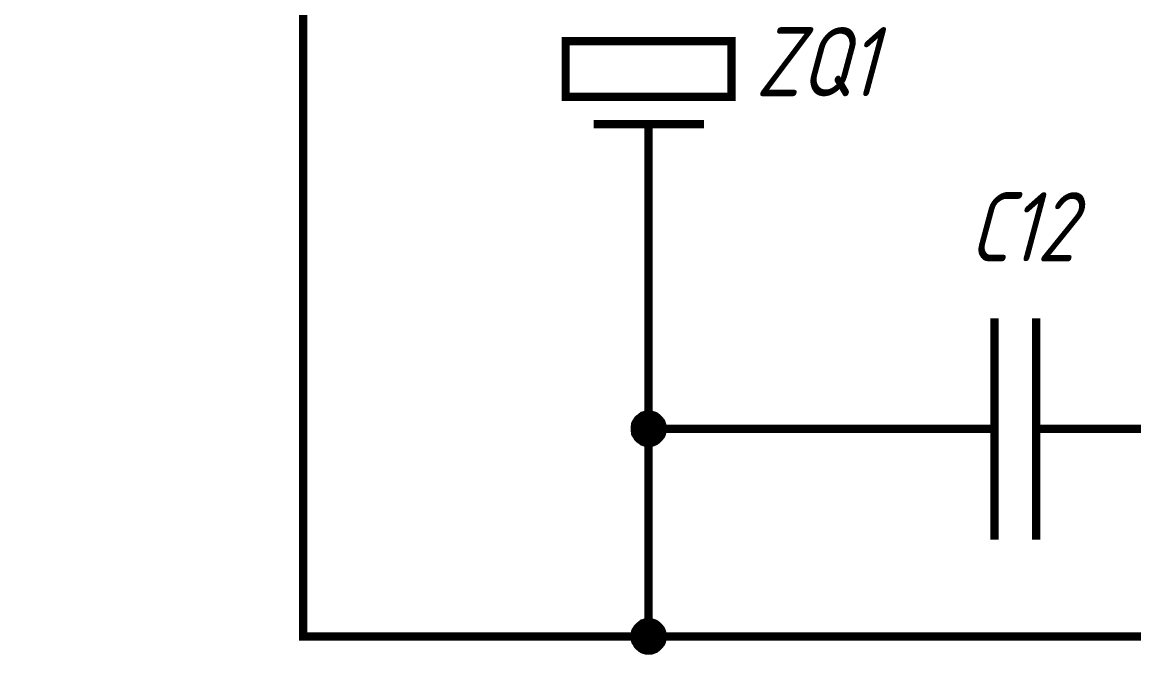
# Model space of a CAD drawing. Header units: millimetres. Extents: x 101 to 942, y 57 to 651.
# Drawn here: x 409.96 to 450.13, y 268.13 to 290.97 of the extents above; entities that cross this region are included whole.
import ezdxf

# ---------------------------------------------------------------- set-up
doc = ezdxf.new("R2010")
doc.units = ezdxf.units.MM
doc.header["$LTSCALE"] = 0.5
doc.layers.add('Sheet', color=255, linetype='Continuous')
doc.styles.add('GOST type A0', font='', dxfattribs={"oblique": 15, "height": 3.5})
doc.styles.get('GOST type A0').set_extended_font_data('GOST type A')

msp = doc.modelspace()

# ---------------------------------------------------------------- linework, layer by layer
at = {"layer": 'Sheet', "color": 7}
for points, const_width in [([(410.112, 388.784), (410.112, 388.784), (382.612, 388.784), (382.612, 303.785), (420.112, 303.785), (420.112, 268.788), (432.597, 268.788), (472.581, 268.788), (472.581, 281.292)], 0.3), ([(449.103, 276.291), (457.597, 276.291), (457.597, 288.795), (457.597, 301.284), (449.103, 301.284)], 0.3), ([(434.6, 287.288), (430.609, 287.288)], 0.3), ([(432.597, 287.288), (432.597, 284.787)], 0.3), ([(432.597, 284.787), (432.597, 276.291), (432.597, 268.788)], 0.3), ([(445.097, 272.283), (445.097, 280.283)], 0.3), ([(446.603, 272.283), (446.603, 280.283)], 0.3), ([(432.1, 276.291), (432.1, 276.322), (432.1, 276.337), (432.1, 276.368), (432.115, 276.399), (432.115, 276.415), (432.115, 276.446), (432.131, 276.461), (432.131, 276.492), (432.146, 276.508), (432.162, 276.539), (432.177, 276.555), (432.177, 276.57), (432.193, 276.601), (432.208, 276.617), (432.224, 276.632), (432.239, 276.648), (432.255, 276.663), (432.286, 276.679), (432.302, 276.694), (432.317, 276.71), (432.333, 276.725), (432.364, 276.741), (432.379, 276.757), (432.395, 276.757), (432.426, 276.772), (432.441, 276.772), (432.472, 276.788), (432.488, 276.788), (432.519, 276.803), (432.55, 276.803), (432.566, 276.803), (432.597, 276.803)], 0.3), ([(432.1, 276.291), (432.1, 276.322), (432.1, 276.337), (432.1, 276.368), (432.115, 276.399), (432.115, 276.415), (432.115, 276.446), (432.131, 276.461), (432.131, 276.492), (432.146, 276.508), (432.162, 276.539), (432.177, 276.555), (432.177, 276.57), (432.193, 276.601), (432.208, 276.617), (432.224, 276.632), (432.239, 276.648), (432.255, 276.663), (432.286, 276.679), (432.302, 276.694), (432.317, 276.71), (432.333, 276.725), (432.364, 276.741), (432.379, 276.757), (432.395, 276.757), (432.426, 276.772), (432.441, 276.772), (432.472, 276.788), (432.488, 276.788), (432.519, 276.803), (432.55, 276.803), (432.566, 276.803), (432.597, 276.803)], 0.3), ([(432.1, 276.291), (432.1, 276.322), (432.1, 276.337), (432.1, 276.368), (432.115, 276.399), (432.115, 276.415), (432.115, 276.446), (432.131, 276.461), (432.131, 276.492), (432.146, 276.508), (432.162, 276.539), (432.177, 276.555), (432.177, 276.57), (432.193, 276.601), (432.208, 276.617), (432.224, 276.632), (432.239, 276.648), (432.255, 276.663), (432.286, 276.679), (432.302, 276.694), (432.317, 276.71), (432.333, 276.725), (432.364, 276.741), (432.379, 276.757), (432.395, 276.757), (432.426, 276.772), (432.441, 276.772), (432.472, 276.788), (432.488, 276.788), (432.519, 276.803), (432.55, 276.803), (432.566, 276.803), (432.597, 276.803)], 0.3), ([(432.1, 276.291), (432.1, 276.322), (432.1, 276.337), (432.1, 276.368), (432.115, 276.399), (432.115, 276.415), (432.115, 276.446), (432.131, 276.461), (432.131, 276.492), (432.146, 276.508), (432.162, 276.539), (432.177, 276.555), (432.177, 276.57), (432.193, 276.601), (432.208, 276.617), (432.224, 276.632), (432.239, 276.648), (432.255, 276.663), (432.286, 276.679), (432.302, 276.694), (432.317, 276.71), (432.333, 276.725), (432.364, 276.741), (432.379, 276.757), (432.395, 276.757), (432.426, 276.772), (432.441, 276.772), (432.472, 276.788), (432.488, 276.788), (432.519, 276.803), (432.55, 276.803), (432.566, 276.803), (432.597, 276.803)], 0.3), ([(432.1, 276.291), (432.1, 276.322), (432.1, 276.337), (432.1, 276.368), (432.115, 276.399), (432.115, 276.415), (432.115, 276.446), (432.131, 276.461), (432.131, 276.492), (432.146, 276.508), (432.162, 276.539), (432.177, 276.555), (432.177, 276.57), (432.193, 276.601), (432.208, 276.617), (432.224, 276.632), (432.239, 276.648), (432.255, 276.663), (432.286, 276.679), (432.302, 276.694), (432.317, 276.71), (432.333, 276.725), (432.364, 276.741), (432.379, 276.757), (432.395, 276.757), (432.426, 276.772), (432.441, 276.772), (432.472, 276.788), (432.488, 276.788), (432.519, 276.803), (432.55, 276.803), (432.566, 276.803), (432.597, 276.803)], 0.0991), ([(432.1, 276.291), (432.1, 276.322), (432.1, 276.337), (432.1, 276.368), (432.115, 276.399), (432.115, 276.415), (432.115, 276.446), (432.131, 276.461), (432.131, 276.492), (432.146, 276.508), (432.162, 276.539), (432.177, 276.555), (432.177, 276.57), (432.193, 276.601), (432.208, 276.617), (432.224, 276.632), (432.239, 276.648), (432.255, 276.663), (432.286, 276.679), (432.302, 276.694), (432.317, 276.71), (432.333, 276.725), (432.364, 276.741), (432.379, 276.757), (432.395, 276.757), (432.426, 276.772), (432.441, 276.772), (432.472, 276.788), (432.488, 276.788), (432.519, 276.803), (432.55, 276.803), (432.566, 276.803), (432.597, 276.803)], 0.0991), ([(432.1, 276.291), (432.1, 276.322), (432.1, 276.337), (432.1, 276.368), (432.115, 276.399), (432.115, 276.415), (432.115, 276.446), (432.131, 276.461), (432.131, 276.492), (432.146, 276.508), (432.162, 276.539), (432.177, 276.555), (432.177, 276.57), (432.193, 276.601), (432.208, 276.617), (432.224, 276.632), (432.239, 276.648), (432.255, 276.663), (432.286, 276.679), (432.302, 276.694), (432.317, 276.71), (432.333, 276.725), (432.364, 276.741), (432.379, 276.757), (432.395, 276.757), (432.426, 276.772), (432.441, 276.772), (432.472, 276.788), (432.488, 276.788), (432.519, 276.803), (432.55, 276.803), (432.566, 276.803), (432.597, 276.803)], 0.0991), ([(432.1, 276.291), (432.1, 276.322), (432.1, 276.337), (432.1, 276.368), (432.115, 276.399), (432.115, 276.415), (432.115, 276.446), (432.131, 276.461), (432.131, 276.492), (432.146, 276.508), (432.162, 276.539), (432.177, 276.555), (432.177, 276.57), (432.193, 276.601), (432.208, 276.617), (432.224, 276.632), (432.239, 276.648), (432.255, 276.663), (432.286, 276.679), (432.302, 276.694), (432.317, 276.71), (432.333, 276.725), (432.364, 276.741), (432.379, 276.757), (432.395, 276.757), (432.426, 276.772), (432.441, 276.772), (432.472, 276.788), (432.488, 276.788), (432.519, 276.803), (432.55, 276.803), (432.566, 276.803), (432.597, 276.803)], 0.0991), ([(432.597, 276.803), (432.597, 276.803)], 0.3), ([(432.597, 276.803), (432.628, 276.803), (432.643, 276.803), (432.674, 276.803), (432.705, 276.788), (432.721, 276.788), (432.752, 276.772), (432.767, 276.772), (432.798, 276.757), (432.814, 276.757), (432.845, 276.741), (432.861, 276.725), (432.876, 276.71), (432.907, 276.694), (432.923, 276.679), (432.938, 276.663), (432.954, 276.648), (432.969, 276.632), (432.985, 276.617), (433, 276.601), (433.016, 276.57), (433.031, 276.555), (433.047, 276.539), (433.062, 276.508), (433.062, 276.492), (433.078, 276.461), (433.078, 276.446), (433.093, 276.415), (433.093, 276.399), (433.109, 276.368), (433.109, 276.337), (433.109, 276.322), (433.109, 276.291)], 0.3), ([(432.597, 276.803), (432.597, 276.803)], 0.3), ([(432.597, 276.803), (432.628, 276.803), (432.643, 276.803), (432.674, 276.803), (432.705, 276.788), (432.721, 276.788), (432.752, 276.772), (432.767, 276.772), (432.798, 276.757), (432.814, 276.757), (432.845, 276.741), (432.861, 276.725), (432.876, 276.71), (432.907, 276.694), (432.923, 276.679), (432.938, 276.663), (432.954, 276.648), (432.969, 276.632), (432.985, 276.617), (433, 276.601), (433.016, 276.57), (433.031, 276.555), (433.047, 276.539), (433.062, 276.508), (433.062, 276.492), (433.078, 276.461), (433.078, 276.446), (433.093, 276.415), (433.093, 276.399), (433.109, 276.368), (433.109, 276.337), (433.109, 276.322), (433.109, 276.291)], 0.3), ([(432.597, 276.803), (432.597, 276.803)], 0.3), ([(432.597, 276.803), (432.628, 276.803), (432.643, 276.803), (432.674, 276.803), (432.705, 276.788), (432.721, 276.788), (432.752, 276.772), (432.767, 276.772), (432.798, 276.757), (432.814, 276.757), (432.845, 276.741), (432.861, 276.725), (432.876, 276.71), (432.907, 276.694), (432.923, 276.679), (432.938, 276.663), (432.954, 276.648), (432.969, 276.632), (432.985, 276.617), (433, 276.601), (433.016, 276.57), (433.031, 276.555), (433.047, 276.539), (433.062, 276.508), (433.062, 276.492), (433.078, 276.461), (433.078, 276.446), (433.093, 276.415), (433.093, 276.399), (433.109, 276.368), (433.109, 276.337), (433.109, 276.322), (433.109, 276.291)], 0.3), ([(432.597, 276.803), (432.597, 276.803)], 0.3), ([(432.597, 276.803), (432.628, 276.803), (432.643, 276.803), (432.674, 276.803), (432.705, 276.788), (432.721, 276.788), (432.752, 276.772), (432.767, 276.772), (432.798, 276.757), (432.814, 276.757), (432.845, 276.741), (432.861, 276.725), (432.876, 276.71), (432.907, 276.694), (432.923, 276.679), (432.938, 276.663), (432.954, 276.648), (432.969, 276.632), (432.985, 276.617), (433, 276.601), (433.016, 276.57), (433.031, 276.555), (433.047, 276.539), (433.062, 276.508), (433.062, 276.492), (433.078, 276.461), (433.078, 276.446), (433.093, 276.415), (433.093, 276.399), (433.109, 276.368), (433.109, 276.337), (433.109, 276.322), (433.109, 276.291)], 0.3), ([(432.597, 276.803), (432.597, 276.803)], 0.0991), ([(432.597, 276.803), (432.628, 276.803), (432.643, 276.803), (432.674, 276.803), (432.705, 276.788), (432.721, 276.788), (432.752, 276.772), (432.767, 276.772), (432.798, 276.757), (432.814, 276.757), (432.845, 276.741), (432.861, 276.725), (432.876, 276.71), (432.907, 276.694), (432.923, 276.679), (432.938, 276.663), (432.954, 276.648), (432.969, 276.632), (432.985, 276.617), (433, 276.601), (433.016, 276.57), (433.031, 276.555), (433.047, 276.539), (433.062, 276.508), (433.062, 276.492), (433.078, 276.461), (433.078, 276.446), (433.093, 276.415), (433.093, 276.399), (433.109, 276.368), (433.109, 276.337), (433.109, 276.322), (433.109, 276.291)], 0.0991), ([(432.597, 276.803), (432.597, 276.803)], 0.0991), ([(432.597, 276.803), (432.628, 276.803), (432.643, 276.803), (432.674, 276.803), (432.705, 276.788), (432.721, 276.788), (432.752, 276.772), (432.767, 276.772), (432.798, 276.757), (432.814, 276.757), (432.845, 276.741), (432.861, 276.725), (432.876, 276.71), (432.907, 276.694), (432.923, 276.679), (432.938, 276.663), (432.954, 276.648), (432.969, 276.632), (432.985, 276.617), (433, 276.601), (433.016, 276.57), (433.031, 276.555), (433.047, 276.539), (433.062, 276.508), (433.062, 276.492), (433.078, 276.461), (433.078, 276.446), (433.093, 276.415), (433.093, 276.399), (433.109, 276.368), (433.109, 276.337), (433.109, 276.322), (433.109, 276.291)], 0.0991), ([(432.597, 276.803), (432.597, 276.803)], 0.0991), ([(432.597, 276.803), (432.628, 276.803), (432.643, 276.803), (432.674, 276.803), (432.705, 276.788), (432.721, 276.788), (432.752, 276.772), (432.767, 276.772), (432.798, 276.757), (432.814, 276.757), (432.845, 276.741), (432.861, 276.725), (432.876, 276.71), (432.907, 276.694), (432.923, 276.679), (432.938, 276.663), (432.954, 276.648), (432.969, 276.632), (432.985, 276.617), (433, 276.601), (433.016, 276.57), (433.031, 276.555), (433.047, 276.539), (433.062, 276.508), (433.062, 276.492), (433.078, 276.461), (433.078, 276.446), (433.093, 276.415), (433.093, 276.399), (433.109, 276.368), (433.109, 276.337), (433.109, 276.322), (433.109, 276.291)], 0.0991), ([(432.597, 276.803), (432.597, 276.803)], 0.0991), ([(432.597, 276.803), (432.628, 276.803), (432.643, 276.803), (432.674, 276.803), (432.705, 276.788), (432.721, 276.788), (432.752, 276.772), (432.767, 276.772), (432.798, 276.757), (432.814, 276.757), (432.845, 276.741), (432.861, 276.725), (432.876, 276.71), (432.907, 276.694), (432.923, 276.679), (432.938, 276.663), (432.954, 276.648), (432.969, 276.632), (432.985, 276.617), (433, 276.601), (433.016, 276.57), (433.031, 276.555), (433.047, 276.539), (433.062, 276.508), (433.062, 276.492), (433.078, 276.461), (433.078, 276.446), (433.093, 276.415), (433.093, 276.399), (433.109, 276.368), (433.109, 276.337), (433.109, 276.322), (433.109, 276.291)], 0.0991), ([(432.597, 275.778), (432.566, 275.778), (432.55, 275.778), (432.519, 275.778), (432.488, 275.793), (432.472, 275.793), (432.441, 275.809), (432.426, 275.809), (432.395, 275.825), (432.379, 275.825), (432.364, 275.84), (432.333, 275.856), (432.317, 275.871), (432.302, 275.887), (432.286, 275.902), (432.255, 275.918), (432.239, 275.933), (432.224, 275.949), (432.208, 275.964), (432.193, 275.98), (432.177, 276.011), (432.177, 276.026), (432.162, 276.042), (432.146, 276.073), (432.131, 276.089), (432.131, 276.12), (432.115, 276.135), (432.115, 276.166), (432.115, 276.182), (432.1, 276.213), (432.1, 276.244), (432.1, 276.259), (432.1, 276.291)], 0.3), ([(432.1, 276.291), (432.1, 276.291)], 0.3), ([(432.597, 275.778), (432.566, 275.778), (432.55, 275.778), (432.519, 275.778), (432.488, 275.793), (432.472, 275.793), (432.441, 275.809), (432.426, 275.809), (432.395, 275.825), (432.379, 275.825), (432.364, 275.84), (432.333, 275.856), (432.317, 275.871), (432.302, 275.887), (432.286, 275.902), (432.255, 275.918), (432.239, 275.933), (432.224, 275.949), (432.208, 275.964), (432.193, 275.98), (432.177, 276.011), (432.177, 276.026), (432.162, 276.042), (432.146, 276.073), (432.131, 276.089), (432.131, 276.12), (432.115, 276.135), (432.115, 276.166), (432.115, 276.182), (432.1, 276.213), (432.1, 276.244), (432.1, 276.259), (432.1, 276.291)], 0.3), ([(432.1, 276.291), (432.1, 276.291)], 0.3), ([(432.597, 275.778), (432.566, 275.778), (432.55, 275.778), (432.519, 275.778), (432.488, 275.793), (432.472, 275.793), (432.441, 275.809), (432.426, 275.809), (432.395, 275.825), (432.379, 275.825), (432.364, 275.84), (432.333, 275.856), (432.317, 275.871), (432.302, 275.887), (432.286, 275.902), (432.255, 275.918), (432.239, 275.933), (432.224, 275.949), (432.208, 275.964), (432.193, 275.98), (432.177, 276.011), (432.177, 276.026), (432.162, 276.042), (432.146, 276.073), (432.131, 276.089), (432.131, 276.12), (432.115, 276.135), (432.115, 276.166), (432.115, 276.182), (432.1, 276.213), (432.1, 276.244), (432.1, 276.259), (432.1, 276.291)], 0.3), ([(432.1, 276.291), (432.1, 276.291)], 0.3), ([(432.597, 275.778), (432.566, 275.778), (432.55, 275.778), (432.519, 275.778), (432.488, 275.793), (432.472, 275.793), (432.441, 275.809), (432.426, 275.809), (432.395, 275.825), (432.379, 275.825), (432.364, 275.84), (432.333, 275.856), (432.317, 275.871), (432.302, 275.887), (432.286, 275.902), (432.255, 275.918), (432.239, 275.933), (432.224, 275.949), (432.208, 275.964), (432.193, 275.98), (432.177, 276.011), (432.177, 276.026), (432.162, 276.042), (432.146, 276.073), (432.131, 276.089), (432.131, 276.12), (432.115, 276.135), (432.115, 276.166), (432.115, 276.182), (432.1, 276.213), (432.1, 276.244), (432.1, 276.259), (432.1, 276.291)], 0.3), ([(432.1, 276.291), (432.1, 276.291)], 0.3), ([(442.597, 276.291), (432.597, 276.291)], 0.3), ([(433.109, 276.291), (433.109, 276.259), (433.109, 276.244), (433.109, 276.213), (433.093, 276.182), (433.093, 276.166), (433.078, 276.135), (433.078, 276.12), (433.062, 276.089), (433.062, 276.073), (433.047, 276.042), (433.031, 276.026), (433.016, 276.011), (433, 275.98), (432.985, 275.964), (432.969, 275.949), (432.954, 275.933), (432.938, 275.918), (432.923, 275.902), (432.907, 275.887), (432.876, 275.871), (432.861, 275.856), (432.845, 275.84), (432.814, 275.825), (432.798, 275.825), (432.767, 275.809), (432.752, 275.809), (432.721, 275.793), (432.705, 275.793), (432.674, 275.778), (432.643, 275.778), (432.628, 275.778), (432.597, 275.778)], 0.3), ([(433.109, 276.291), (433.109, 276.259), (433.109, 276.244), (433.109, 276.213), (433.093, 276.182), (433.093, 276.166), (433.078, 276.135), (433.078, 276.12), (433.062, 276.089), (433.062, 276.073), (433.047, 276.042), (433.031, 276.026), (433.016, 276.011), (433, 275.98), (432.985, 275.964), (432.969, 275.949), (432.954, 275.933), (432.938, 275.918), (432.923, 275.902), (432.907, 275.887), (432.876, 275.871), (432.861, 275.856), (432.845, 275.84), (432.814, 275.825), (432.798, 275.825), (432.767, 275.809), (432.752, 275.809), (432.721, 275.793), (432.705, 275.793), (432.674, 275.778), (432.643, 275.778), (432.628, 275.778), (432.597, 275.778)], 0.3), ([(433.109, 276.291), (433.109, 276.259), (433.109, 276.244), (433.109, 276.213), (433.093, 276.182), (433.093, 276.166), (433.078, 276.135), (433.078, 276.12), (433.062, 276.089), (433.062, 276.073), (433.047, 276.042), (433.031, 276.026), (433.016, 276.011), (433, 275.98), (432.985, 275.964), (432.969, 275.949), (432.954, 275.933), (432.938, 275.918), (432.923, 275.902), (432.907, 275.887), (432.876, 275.871), (432.861, 275.856), (432.845, 275.84), (432.814, 275.825), (432.798, 275.825), (432.767, 275.809), (432.752, 275.809), (432.721, 275.793), (432.705, 275.793), (432.674, 275.778), (432.643, 275.778), (432.628, 275.778), (432.597, 275.778)], 0.3), ([(433.109, 276.291), (433.109, 276.259), (433.109, 276.244), (433.109, 276.213), (433.093, 276.182), (433.093, 276.166), (433.078, 276.135), (433.078, 276.12), (433.062, 276.089), (433.062, 276.073), (433.047, 276.042), (433.031, 276.026), (433.016, 276.011), (433, 275.98), (432.985, 275.964), (432.969, 275.949), (432.954, 275.933), (432.938, 275.918), (432.923, 275.902), (432.907, 275.887), (432.876, 275.871), (432.861, 275.856), (432.845, 275.84), (432.814, 275.825), (432.798, 275.825), (432.767, 275.809), (432.752, 275.809), (432.721, 275.793), (432.705, 275.793), (432.674, 275.778), (432.643, 275.778), (432.628, 275.778), (432.597, 275.778)], 0.3), ([(433.109, 276.291), (433.109, 276.291), (433.109, 276.291), (433.109, 276.291), (433.109, 276.291), (433.109, 276.291), (433.109, 276.291), (433.109, 276.291), (433.109, 276.291), (433.109, 276.291), (433.109, 276.291), (433.109, 276.291), (433.109, 276.291), (433.109, 276.291), (433.109, 276.291), (433.109, 276.291), (433.109, 276.291), (433.109, 276.291), (433.109, 276.291), (433.109, 276.291), (433.109, 276.291), (433.109, 276.291), (433.109, 276.291), (433.109, 276.291), (433.109, 276.291), (433.109, 276.291), (433.109, 276.291), (433.109, 276.291), (433.109, 276.291), (433.109, 276.291), (433.109, 276.291), (433.109, 276.291), (433.109, 276.291)], 0.3), ([(433.109, 276.291), (433.109, 276.291)], 0.3), ([(433.109, 276.291), (433.109, 276.291), (433.109, 276.291), (433.109, 276.291), (433.109, 276.291), (433.109, 276.291), (433.109, 276.291), (433.109, 276.291), (433.109, 276.291), (433.109, 276.291), (433.109, 276.291), (433.109, 276.291), (433.109, 276.291), (433.109, 276.291), (433.109, 276.291), (433.109, 276.291), (433.109, 276.291), (433.109, 276.291), (433.109, 276.291), (433.109, 276.291), (433.109, 276.291), (433.109, 276.291), (433.109, 276.291), (433.109, 276.291), (433.109, 276.291), (433.109, 276.291), (433.109, 276.291), (433.109, 276.291), (433.109, 276.291), (433.109, 276.291), (433.109, 276.291), (433.109, 276.291), (433.109, 276.291)], 0.3), ([(433.109, 276.291), (433.109, 276.291)], 0.3), ([(433.109, 276.291), (433.109, 276.291), (433.109, 276.291), (433.109, 276.291), (433.109, 276.291), (433.109, 276.291), (433.109, 276.291), (433.109, 276.291), (433.109, 276.291), (433.109, 276.291), (433.109, 276.291), (433.109, 276.291), (433.109, 276.291), (433.109, 276.291), (433.109, 276.291), (433.109, 276.291), (433.109, 276.291), (433.109, 276.291), (433.109, 276.291), (433.109, 276.291), (433.109, 276.291), (433.109, 276.291), (433.109, 276.291), (433.109, 276.291), (433.109, 276.291), (433.109, 276.291), (433.109, 276.291), (433.109, 276.291), (433.109, 276.291), (433.109, 276.291), (433.109, 276.291), (433.109, 276.291), (433.109, 276.291)], 0.3), ([(433.109, 276.291), (433.109, 276.291)], 0.3), ([(433.109, 276.291), (433.109, 276.291), (433.109, 276.291), (433.109, 276.291), (433.109, 276.291), (433.109, 276.291), (433.109, 276.291), (433.109, 276.291), (433.109, 276.291), (433.109, 276.291), (433.109, 276.291), (433.109, 276.291), (433.109, 276.291), (433.109, 276.291), (433.109, 276.291), (433.109, 276.291), (433.109, 276.291), (433.109, 276.291), (433.109, 276.291), (433.109, 276.291), (433.109, 276.291), (433.109, 276.291), (433.109, 276.291), (433.109, 276.291), (433.109, 276.291), (433.109, 276.291), (433.109, 276.291), (433.109, 276.291), (433.109, 276.291), (433.109, 276.291), (433.109, 276.291), (433.109, 276.291), (433.109, 276.291)], 0.3), ([(433.109, 276.291), (433.109, 276.291)], 0.3), ([(445.097, 276.291), (442.597, 276.291)], 0.3), ([(446.603, 276.291), (449.103, 276.291)], 0.3), ([(432.597, 275.778), (432.566, 275.778), (432.55, 275.778), (432.519, 275.778), (432.488, 275.793), (432.472, 275.793), (432.441, 275.809), (432.426, 275.809), (432.395, 275.825), (432.379, 275.825), (432.364, 275.84), (432.333, 275.856), (432.317, 275.871), (432.302, 275.887), (432.286, 275.902), (432.255, 275.918), (432.239, 275.933), (432.224, 275.949), (432.208, 275.964), (432.193, 275.98), (432.177, 276.011), (432.177, 276.026), (432.162, 276.042), (432.146, 276.073), (432.131, 276.089), (432.131, 276.12), (432.115, 276.135), (432.115, 276.166), (432.115, 276.182), (432.1, 276.213), (432.1, 276.244), (432.1, 276.259), (432.1, 276.291)], 0.0991), ([(432.1, 276.291), (432.1, 276.291)], 0.0991), ([(432.597, 275.778), (432.566, 275.778), (432.55, 275.778), (432.519, 275.778), (432.488, 275.793), (432.472, 275.793), (432.441, 275.809), (432.426, 275.809), (432.395, 275.825), (432.379, 275.825), (432.364, 275.84), (432.333, 275.856), (432.317, 275.871), (432.302, 275.887), (432.286, 275.902), (432.255, 275.918), (432.239, 275.933), (432.224, 275.949), (432.208, 275.964), (432.193, 275.98), (432.177, 276.011), (432.177, 276.026), (432.162, 276.042), (432.146, 276.073), (432.131, 276.089), (432.131, 276.12), (432.115, 276.135), (432.115, 276.166), (432.115, 276.182), (432.1, 276.213), (432.1, 276.244), (432.1, 276.259), (432.1, 276.291)], 0.0991), ([(432.1, 276.291), (432.1, 276.291)], 0.0991), ([(432.597, 275.778), (432.566, 275.778), (432.55, 275.778), (432.519, 275.778), (432.488, 275.793), (432.472, 275.793), (432.441, 275.809), (432.426, 275.809), (432.395, 275.825), (432.379, 275.825), (432.364, 275.84), (432.333, 275.856), (432.317, 275.871), (432.302, 275.887), (432.286, 275.902), (432.255, 275.918), (432.239, 275.933), (432.224, 275.949), (432.208, 275.964), (432.193, 275.98), (432.177, 276.011), (432.177, 276.026), (432.162, 276.042), (432.146, 276.073), (432.131, 276.089), (432.131, 276.12), (432.115, 276.135), (432.115, 276.166), (432.115, 276.182), (432.1, 276.213), (432.1, 276.244), (432.1, 276.259), (432.1, 276.291)], 0.0991), ([(432.1, 276.291), (432.1, 276.291)], 0.0991), ([(432.597, 275.778), (432.566, 275.778), (432.55, 275.778), (432.519, 275.778), (432.488, 275.793), (432.472, 275.793), (432.441, 275.809), (432.426, 275.809), (432.395, 275.825), (432.379, 275.825), (432.364, 275.84), (432.333, 275.856), (432.317, 275.871), (432.302, 275.887), (432.286, 275.902), (432.255, 275.918), (432.239, 275.933), (432.224, 275.949), (432.208, 275.964), (432.193, 275.98), (432.177, 276.011), (432.177, 276.026), (432.162, 276.042), (432.146, 276.073), (432.131, 276.089), (432.131, 276.12), (432.115, 276.135), (432.115, 276.166), (432.115, 276.182), (432.1, 276.213), (432.1, 276.244), (432.1, 276.259), (432.1, 276.291)], 0.0991), ([(432.1, 276.291), (432.1, 276.291)], 0.0991), ([(433.109, 276.291), (433.109, 276.259), (433.109, 276.244), (433.109, 276.213), (433.093, 276.182), (433.093, 276.166), (433.078, 276.135), (433.078, 276.12), (433.062, 276.089), (433.062, 276.073), (433.047, 276.042), (433.031, 276.026), (433.016, 276.011), (433, 275.98), (432.985, 275.964), (432.969, 275.949), (432.954, 275.933), (432.938, 275.918), (432.923, 275.902), (432.907, 275.887), (432.876, 275.871), (432.861, 275.856), (432.845, 275.84), (432.814, 275.825), (432.798, 275.825), (432.767, 275.809), (432.752, 275.809), (432.721, 275.793), (432.705, 275.793), (432.674, 275.778), (432.643, 275.778), (432.628, 275.778), (432.597, 275.778)], 0.0991), ([(433.109, 276.291), (433.109, 276.259), (433.109, 276.244), (433.109, 276.213), (433.093, 276.182), (433.093, 276.166), (433.078, 276.135), (433.078, 276.12), (433.062, 276.089), (433.062, 276.073), (433.047, 276.042), (433.031, 276.026), (433.016, 276.011), (433, 275.98), (432.985, 275.964), (432.969, 275.949), (432.954, 275.933), (432.938, 275.918), (432.923, 275.902), (432.907, 275.887), (432.876, 275.871), (432.861, 275.856), (432.845, 275.84), (432.814, 275.825), (432.798, 275.825), (432.767, 275.809), (432.752, 275.809), (432.721, 275.793), (432.705, 275.793), (432.674, 275.778), (432.643, 275.778), (432.628, 275.778), (432.597, 275.778)], 0.0991), ([(433.109, 276.291), (433.109, 276.259), (433.109, 276.244), (433.109, 276.213), (433.093, 276.182), (433.093, 276.166), (433.078, 276.135), (433.078, 276.12), (433.062, 276.089), (433.062, 276.073), (433.047, 276.042), (433.031, 276.026), (433.016, 276.011), (433, 275.98), (432.985, 275.964), (432.969, 275.949), (432.954, 275.933), (432.938, 275.918), (432.923, 275.902), (432.907, 275.887), (432.876, 275.871), (432.861, 275.856), (432.845, 275.84), (432.814, 275.825), (432.798, 275.825), (432.767, 275.809), (432.752, 275.809), (432.721, 275.793), (432.705, 275.793), (432.674, 275.778), (432.643, 275.778), (432.628, 275.778), (432.597, 275.778)], 0.0991), ([(433.109, 276.291), (433.109, 276.259), (433.109, 276.244), (433.109, 276.213), (433.093, 276.182), (433.093, 276.166), (433.078, 276.135), (433.078, 276.12), (433.062, 276.089), (433.062, 276.073), (433.047, 276.042), (433.031, 276.026), (433.016, 276.011), (433, 275.98), (432.985, 275.964), (432.969, 275.949), (432.954, 275.933), (432.938, 275.918), (432.923, 275.902), (432.907, 275.887), (432.876, 275.871), (432.861, 275.856), (432.845, 275.84), (432.814, 275.825), (432.798, 275.825), (432.767, 275.809), (432.752, 275.809), (432.721, 275.793), (432.705, 275.793), (432.674, 275.778), (432.643, 275.778), (432.628, 275.778), (432.597, 275.778)], 0.0991), ([(433.109, 276.291), (433.109, 276.291), (433.109, 276.291), (433.109, 276.291), (433.109, 276.291), (433.109, 276.291), (433.109, 276.291), (433.109, 276.291), (433.109, 276.291), (433.109, 276.291), (433.109, 276.291), (433.109, 276.291), (433.109, 276.291), (433.109, 276.291), (433.109, 276.291), (433.109, 276.291), (433.109, 276.291), (433.109, 276.291), (433.109, 276.291), (433.109, 276.291), (433.109, 276.291), (433.109, 276.291), (433.109, 276.291), (433.109, 276.291), (433.109, 276.291), (433.109, 276.291), (433.109, 276.291), (433.109, 276.291), (433.109, 276.291), (433.109, 276.291), (433.109, 276.291), (433.109, 276.291), (433.109, 276.291)], 0.0991), ([(433.109, 276.291), (433.109, 276.291)], 0.0991), ([(433.109, 276.291), (433.109, 276.291), (433.109, 276.291), (433.109, 276.291), (433.109, 276.291), (433.109, 276.291), (433.109, 276.291), (433.109, 276.291), (433.109, 276.291), (433.109, 276.291), (433.109, 276.291), (433.109, 276.291), (433.109, 276.291), (433.109, 276.291), (433.109, 276.291), (433.109, 276.291), (433.109, 276.291), (433.109, 276.291), (433.109, 276.291), (433.109, 276.291), (433.109, 276.291), (433.109, 276.291), (433.109, 276.291), (433.109, 276.291), (433.109, 276.291), (433.109, 276.291), (433.109, 276.291), (433.109, 276.291), (433.109, 276.291), (433.109, 276.291), (433.109, 276.291), (433.109, 276.291), (433.109, 276.291)], 0.0991), ([(433.109, 276.291), (433.109, 276.291)], 0.0991), ([(433.109, 276.291), (433.109, 276.291), (433.109, 276.291), (433.109, 276.291), (433.109, 276.291), (433.109, 276.291), (433.109, 276.291), (433.109, 276.291), (433.109, 276.291), (433.109, 276.291), (433.109, 276.291), (433.109, 276.291), (433.109, 276.291), (433.109, 276.291), (433.109, 276.291), (433.109, 276.291), (433.109, 276.291), (433.109, 276.291), (433.109, 276.291), (433.109, 276.291), (433.109, 276.291), (433.109, 276.291), (433.109, 276.291), (433.109, 276.291), (433.109, 276.291), (433.109, 276.291), (433.109, 276.291), (433.109, 276.291), (433.109, 276.291), (433.109, 276.291), (433.109, 276.291), (433.109, 276.291), (433.109, 276.291)], 0.0991), ([(433.109, 276.291), (433.109, 276.291)], 0.0991), ([(433.109, 276.291), (433.109, 276.291), (433.109, 276.291), (433.109, 276.291), (433.109, 276.291), (433.109, 276.291), (433.109, 276.291), (433.109, 276.291), (433.109, 276.291), (433.109, 276.291), (433.109, 276.291), (433.109, 276.291), (433.109, 276.291), (433.109, 276.291), (433.109, 276.291), (433.109, 276.291), (433.109, 276.291), (433.109, 276.291), (433.109, 276.291), (433.109, 276.291), (433.109, 276.291), (433.109, 276.291), (433.109, 276.291), (433.109, 276.291), (433.109, 276.291), (433.109, 276.291), (433.109, 276.291), (433.109, 276.291), (433.109, 276.291), (433.109, 276.291), (433.109, 276.291), (433.109, 276.291), (433.109, 276.291)], 0.0991), ([(433.109, 276.291), (433.109, 276.291)], 0.0991), ([(432.1, 268.788), (432.1, 268.819), (432.1, 268.834), (432.1, 268.866), (432.115, 268.897), (432.115, 268.912), (432.115, 268.943), (432.131, 268.959), (432.131, 268.99), (432.146, 269.005), (432.162, 269.036), (432.177, 269.052), (432.177, 269.067), (432.193, 269.099), (432.208, 269.114), (432.224, 269.13), (432.239, 269.145), (432.255, 269.161), (432.286, 269.176), (432.302, 269.192), (432.317, 269.207), (432.333, 269.223), (432.364, 269.238), (432.379, 269.254), (432.395, 269.254), (432.426, 269.269), (432.441, 269.269), (432.472, 269.285), (432.488, 269.285), (432.519, 269.3), (432.55, 269.3), (432.566, 269.3), (432.597, 269.3)], 0.3), ([(432.1, 268.788), (432.1, 268.819), (432.1, 268.834), (432.1, 268.866), (432.115, 268.897), (432.115, 268.912), (432.115, 268.943), (432.131, 268.959), (432.131, 268.99), (432.146, 269.005), (432.162, 269.036), (432.177, 269.052), (432.177, 269.067), (432.193, 269.099), (432.208, 269.114), (432.224, 269.13), (432.239, 269.145), (432.255, 269.161), (432.286, 269.176), (432.302, 269.192), (432.317, 269.207), (432.333, 269.223), (432.364, 269.238), (432.379, 269.254), (432.395, 269.254), (432.426, 269.269), (432.441, 269.269), (432.472, 269.285), (432.488, 269.285), (432.519, 269.3), (432.55, 269.3), (432.566, 269.3), (432.597, 269.3)], 0.3), ([(432.1, 268.788), (432.1, 268.819), (432.1, 268.834), (432.1, 268.866), (432.115, 268.897), (432.115, 268.912), (432.115, 268.943), (432.131, 268.959), (432.131, 268.99), (432.146, 269.005), (432.162, 269.036), (432.177, 269.052), (432.177, 269.067), (432.193, 269.099), (432.208, 269.114), (432.224, 269.13), (432.239, 269.145), (432.255, 269.161), (432.286, 269.176), (432.302, 269.192), (432.317, 269.207), (432.333, 269.223), (432.364, 269.238), (432.379, 269.254), (432.395, 269.254), (432.426, 269.269), (432.441, 269.269), (432.472, 269.285), (432.488, 269.285), (432.519, 269.3), (432.55, 269.3), (432.566, 269.3), (432.597, 269.3)], 0.3), ([(432.1, 268.788), (432.1, 268.819), (432.1, 268.834), (432.1, 268.866), (432.115, 268.897), (432.115, 268.912), (432.115, 268.943), (432.131, 268.959), (432.131, 268.99), (432.146, 269.005), (432.162, 269.036), (432.177, 269.052), (432.177, 269.067), (432.193, 269.099), (432.208, 269.114), (432.224, 269.13), (432.239, 269.145), (432.255, 269.161), (432.286, 269.176), (432.302, 269.192), (432.317, 269.207), (432.333, 269.223), (432.364, 269.238), (432.379, 269.254), (432.395, 269.254), (432.426, 269.269), (432.441, 269.269), (432.472, 269.285), (432.488, 269.285), (432.519, 269.3), (432.55, 269.3), (432.566, 269.3), (432.597, 269.3)], 0.3), ([(432.1, 268.788), (432.1, 268.819), (432.1, 268.834), (432.1, 268.866), (432.115, 268.897), (432.115, 268.912), (432.115, 268.943), (432.131, 268.959), (432.131, 268.99), (432.146, 269.005), (432.162, 269.036), (432.177, 269.052), (432.177, 269.067), (432.193, 269.099), (432.208, 269.114), (432.224, 269.13), (432.239, 269.145), (432.255, 269.161), (432.286, 269.176), (432.302, 269.192), (432.317, 269.207), (432.333, 269.223), (432.364, 269.238), (432.379, 269.254), (432.395, 269.254), (432.426, 269.269), (432.441, 269.269), (432.472, 269.285), (432.488, 269.285), (432.519, 269.3), (432.55, 269.3), (432.566, 269.3), (432.597, 269.3)], 0.0991), ([(432.1, 268.788), (432.1, 268.819), (432.1, 268.834), (432.1, 268.866), (432.115, 268.897), (432.115, 268.912), (432.115, 268.943), (432.131, 268.959), (432.131, 268.99), (432.146, 269.005), (432.162, 269.036), (432.177, 269.052), (432.177, 269.067), (432.193, 269.099), (432.208, 269.114), (432.224, 269.13), (432.239, 269.145), (432.255, 269.161), (432.286, 269.176), (432.302, 269.192), (432.317, 269.207), (432.333, 269.223), (432.364, 269.238), (432.379, 269.254), (432.395, 269.254), (432.426, 269.269), (432.441, 269.269), (432.472, 269.285), (432.488, 269.285), (432.519, 269.3), (432.55, 269.3), (432.566, 269.3), (432.597, 269.3)], 0.0991), ([(432.1, 268.788), (432.1, 268.819), (432.1, 268.834), (432.1, 268.866), (432.115, 268.897), (432.115, 268.912), (432.115, 268.943), (432.131, 268.959), (432.131, 268.99), (432.146, 269.005), (432.162, 269.036), (432.177, 269.052), (432.177, 269.067), (432.193, 269.099), (432.208, 269.114), (432.224, 269.13), (432.239, 269.145), (432.255, 269.161), (432.286, 269.176), (432.302, 269.192), (432.317, 269.207), (432.333, 269.223), (432.364, 269.238), (432.379, 269.254), (432.395, 269.254), (432.426, 269.269), (432.441, 269.269), (432.472, 269.285), (432.488, 269.285), (432.519, 269.3), (432.55, 269.3), (432.566, 269.3), (432.597, 269.3)], 0.0991), ([(432.1, 268.788), (432.1, 268.819), (432.1, 268.834), (432.1, 268.866), (432.115, 268.897), (432.115, 268.912), (432.115, 268.943), (432.131, 268.959), (432.131, 268.99), (432.146, 269.005), (432.162, 269.036), (432.177, 269.052), (432.177, 269.067), (432.193, 269.099), (432.208, 269.114), (432.224, 269.13), (432.239, 269.145), (432.255, 269.161), (432.286, 269.176), (432.302, 269.192), (432.317, 269.207), (432.333, 269.223), (432.364, 269.238), (432.379, 269.254), (432.395, 269.254), (432.426, 269.269), (432.441, 269.269), (432.472, 269.285), (432.488, 269.285), (432.519, 269.3), (432.55, 269.3), (432.566, 269.3), (432.597, 269.3)], 0.0991), ([(432.597, 269.3), (432.597, 269.3)], 0.3), ([(432.597, 269.3), (432.628, 269.3), (432.643, 269.3), (432.674, 269.3), (432.705, 269.285), (432.721, 269.285), (432.752, 269.269), (432.767, 269.269), (432.798, 269.254), (432.814, 269.254), (432.845, 269.238), (432.861, 269.223), (432.876, 269.207), (432.907, 269.192), (432.923, 269.176), (432.938, 269.161), (432.954, 269.145), (432.969, 269.13), (432.985, 269.114), (433, 269.099), (433.016, 269.067), (433.031, 269.052), (433.047, 269.036), (433.062, 269.005), (433.062, 268.99), (433.078, 268.959), (433.078, 268.943), (433.093, 268.912), (433.093, 268.897), (433.109, 268.866), (433.109, 268.834), (433.109, 268.819), (433.109, 268.788)], 0.3), ([(432.597, 269.3), (432.597, 269.3)], 0.3), ([(432.597, 269.3), (432.628, 269.3), (432.643, 269.3), (432.674, 269.3), (432.705, 269.285), (432.721, 269.285), (432.752, 269.269), (432.767, 269.269), (432.798, 269.254), (432.814, 269.254), (432.845, 269.238), (432.861, 269.223), (432.876, 269.207), (432.907, 269.192), (432.923, 269.176), (432.938, 269.161), (432.954, 269.145), (432.969, 269.13), (432.985, 269.114), (433, 269.099), (433.016, 269.067), (433.031, 269.052), (433.047, 269.036), (433.062, 269.005), (433.062, 268.99), (433.078, 268.959), (433.078, 268.943), (433.093, 268.912), (433.093, 268.897), (433.109, 268.866), (433.109, 268.834), (433.109, 268.819), (433.109, 268.788)], 0.3), ([(432.597, 269.3), (432.597, 269.3)], 0.3), ([(432.597, 269.3), (432.628, 269.3), (432.643, 269.3), (432.674, 269.3), (432.705, 269.285), (432.721, 269.285), (432.752, 269.269), (432.767, 269.269), (432.798, 269.254), (432.814, 269.254), (432.845, 269.238), (432.861, 269.223), (432.876, 269.207), (432.907, 269.192), (432.923, 269.176), (432.938, 269.161), (432.954, 269.145), (432.969, 269.13), (432.985, 269.114), (433, 269.099), (433.016, 269.067), (433.031, 269.052), (433.047, 269.036), (433.062, 269.005), (433.062, 268.99), (433.078, 268.959), (433.078, 268.943), (433.093, 268.912), (433.093, 268.897), (433.109, 268.866), (433.109, 268.834), (433.109, 268.819), (433.109, 268.788)], 0.3), ([(432.597, 269.3), (432.597, 269.3)], 0.3), ([(432.597, 269.3), (432.628, 269.3), (432.643, 269.3), (432.674, 269.3), (432.705, 269.285), (432.721, 269.285), (432.752, 269.269), (432.767, 269.269), (432.798, 269.254), (432.814, 269.254), (432.845, 269.238), (432.861, 269.223), (432.876, 269.207), (432.907, 269.192), (432.923, 269.176), (432.938, 269.161), (432.954, 269.145), (432.969, 269.13), (432.985, 269.114), (433, 269.099), (433.016, 269.067), (433.031, 269.052), (433.047, 269.036), (433.062, 269.005), (433.062, 268.99), (433.078, 268.959), (433.078, 268.943), (433.093, 268.912), (433.093, 268.897), (433.109, 268.866), (433.109, 268.834), (433.109, 268.819), (433.109, 268.788)], 0.3), ([(432.597, 269.3), (432.597, 269.3)], 0.0991), ([(432.597, 269.3), (432.628, 269.3), (432.643, 269.3), (432.674, 269.3), (432.705, 269.285), (432.721, 269.285), (432.752, 269.269), (432.767, 269.269), (432.798, 269.254), (432.814, 269.254), (432.845, 269.238), (432.861, 269.223), (432.876, 269.207), (432.907, 269.192), (432.923, 269.176), (432.938, 269.161), (432.954, 269.145), (432.969, 269.13), (432.985, 269.114), (433, 269.099), (433.016, 269.067), (433.031, 269.052), (433.047, 269.036), (433.062, 269.005), (433.062, 268.99), (433.078, 268.959), (433.078, 268.943), (433.093, 268.912), (433.093, 268.897), (433.109, 268.866), (433.109, 268.834), (433.109, 268.819), (433.109, 268.788)], 0.0991), ([(432.597, 269.3), (432.597, 269.3)], 0.0991), ([(432.597, 269.3), (432.628, 269.3), (432.643, 269.3), (432.674, 269.3), (432.705, 269.285), (432.721, 269.285), (432.752, 269.269), (432.767, 269.269), (432.798, 269.254), (432.814, 269.254), (432.845, 269.238), (432.861, 269.223), (432.876, 269.207), (432.907, 269.192), (432.923, 269.176), (432.938, 269.161), (432.954, 269.145), (432.969, 269.13), (432.985, 269.114), (433, 269.099), (433.016, 269.067), (433.031, 269.052), (433.047, 269.036), (433.062, 269.005), (433.062, 268.99), (433.078, 268.959), (433.078, 268.943), (433.093, 268.912), (433.093, 268.897), (433.109, 268.866), (433.109, 268.834), (433.109, 268.819), (433.109, 268.788)], 0.0991), ([(432.597, 269.3), (432.597, 269.3)], 0.0991), ([(432.597, 269.3), (432.628, 269.3), (432.643, 269.3), (432.674, 269.3), (432.705, 269.285), (432.721, 269.285), (432.752, 269.269), (432.767, 269.269), (432.798, 269.254), (432.814, 269.254), (432.845, 269.238), (432.861, 269.223), (432.876, 269.207), (432.907, 269.192), (432.923, 269.176), (432.938, 269.161), (432.954, 269.145), (432.969, 269.13), (432.985, 269.114), (433, 269.099), (433.016, 269.067), (433.031, 269.052), (433.047, 269.036), (433.062, 269.005), (433.062, 268.99), (433.078, 268.959), (433.078, 268.943), (433.093, 268.912), (433.093, 268.897), (433.109, 268.866), (433.109, 268.834), (433.109, 268.819), (433.109, 268.788)], 0.0991), ([(432.597, 269.3), (432.597, 269.3)], 0.0991), ([(432.597, 269.3), (432.628, 269.3), (432.643, 269.3), (432.674, 269.3), (432.705, 269.285), (432.721, 269.285), (432.752, 269.269), (432.767, 269.269), (432.798, 269.254), (432.814, 269.254), (432.845, 269.238), (432.861, 269.223), (432.876, 269.207), (432.907, 269.192), (432.923, 269.176), (432.938, 269.161), (432.954, 269.145), (432.969, 269.13), (432.985, 269.114), (433, 269.099), (433.016, 269.067), (433.031, 269.052), (433.047, 269.036), (433.062, 269.005), (433.062, 268.99), (433.078, 268.959), (433.078, 268.943), (433.093, 268.912), (433.093, 268.897), (433.109, 268.866), (433.109, 268.834), (433.109, 268.819), (433.109, 268.788)], 0.0991), ([(432.597, 268.275), (432.566, 268.275), (432.55, 268.275), (432.519, 268.275), (432.488, 268.291), (432.472, 268.291), (432.441, 268.306), (432.426, 268.306), (432.395, 268.322), (432.379, 268.322), (432.364, 268.337), (432.333, 268.353), (432.317, 268.368), (432.302, 268.384), (432.286, 268.4), (432.255, 268.415), (432.239, 268.431), (432.224, 268.446), (432.208, 268.462), (432.193, 268.477), (432.177, 268.508), (432.177, 268.524), (432.162, 268.539), (432.146, 268.57), (432.131, 268.586), (432.131, 268.617), (432.115, 268.633), (432.115, 268.664), (432.115, 268.679), (432.1, 268.71), (432.1, 268.741), (432.1, 268.757), (432.1, 268.788)], 0.3), ([(432.1, 268.788), (432.1, 268.788)], 0.3), ([(432.597, 268.275), (432.566, 268.275), (432.55, 268.275), (432.519, 268.275), (432.488, 268.291), (432.472, 268.291), (432.441, 268.306), (432.426, 268.306), (432.395, 268.322), (432.379, 268.322), (432.364, 268.337), (432.333, 268.353), (432.317, 268.368), (432.302, 268.384), (432.286, 268.4), (432.255, 268.415), (432.239, 268.431), (432.224, 268.446), (432.208, 268.462), (432.193, 268.477), (432.177, 268.508), (432.177, 268.524), (432.162, 268.539), (432.146, 268.57), (432.131, 268.586), (432.131, 268.617), (432.115, 268.633), (432.115, 268.664), (432.115, 268.679), (432.1, 268.71), (432.1, 268.741), (432.1, 268.757), (432.1, 268.788)], 0.3), ([(432.1, 268.788), (432.1, 268.788)], 0.3), ([(432.597, 268.275), (432.566, 268.275), (432.55, 268.275), (432.519, 268.275), (432.488, 268.291), (432.472, 268.291), (432.441, 268.306), (432.426, 268.306), (432.395, 268.322), (432.379, 268.322), (432.364, 268.337), (432.333, 268.353), (432.317, 268.368), (432.302, 268.384), (432.286, 268.4), (432.255, 268.415), (432.239, 268.431), (432.224, 268.446), (432.208, 268.462), (432.193, 268.477), (432.177, 268.508), (432.177, 268.524), (432.162, 268.539), (432.146, 268.57), (432.131, 268.586), (432.131, 268.617), (432.115, 268.633), (432.115, 268.664), (432.115, 268.679), (432.1, 268.71), (432.1, 268.741), (432.1, 268.757), (432.1, 268.788)], 0.3), ([(432.1, 268.788), (432.1, 268.788)], 0.3), ([(432.597, 268.275), (432.566, 268.275), (432.55, 268.275), (432.519, 268.275), (432.488, 268.291), (432.472, 268.291), (432.441, 268.306), (432.426, 268.306), (432.395, 268.322), (432.379, 268.322), (432.364, 268.337), (432.333, 268.353), (432.317, 268.368), (432.302, 268.384), (432.286, 268.4), (432.255, 268.415), (432.239, 268.431), (432.224, 268.446), (432.208, 268.462), (432.193, 268.477), (432.177, 268.508), (432.177, 268.524), (432.162, 268.539), (432.146, 268.57), (432.131, 268.586), (432.131, 268.617), (432.115, 268.633), (432.115, 268.664), (432.115, 268.679), (432.1, 268.71), (432.1, 268.741), (432.1, 268.757), (432.1, 268.788)], 0.3), ([(432.1, 268.788), (432.1, 268.788)], 0.3), ([(432.597, 268.275), (432.566, 268.275), (432.55, 268.275), (432.519, 268.275), (432.488, 268.291), (432.472, 268.291), (432.441, 268.306), (432.426, 268.306), (432.395, 268.322), (432.379, 268.322), (432.364, 268.337), (432.333, 268.353), (432.317, 268.368), (432.302, 268.384), (432.286, 268.4), (432.255, 268.415), (432.239, 268.431), (432.224, 268.446), (432.208, 268.462), (432.193, 268.477), (432.177, 268.508), (432.177, 268.524), (432.162, 268.539), (432.146, 268.57), (432.131, 268.586), (432.131, 268.617), (432.115, 268.633), (432.115, 268.664), (432.115, 268.679), (432.1, 268.71), (432.1, 268.741), (432.1, 268.757), (432.1, 268.788)], 0.0991), ([(432.1, 268.788), (432.1, 268.788)], 0.0991), ([(432.597, 268.275), (432.566, 268.275), (432.55, 268.275), (432.519, 268.275), (432.488, 268.291), (432.472, 268.291), (432.441, 268.306), (432.426, 268.306), (432.395, 268.322), (432.379, 268.322), (432.364, 268.337), (432.333, 268.353), (432.317, 268.368), (432.302, 268.384), (432.286, 268.4), (432.255, 268.415), (432.239, 268.431), (432.224, 268.446), (432.208, 268.462), (432.193, 268.477), (432.177, 268.508), (432.177, 268.524), (432.162, 268.539), (432.146, 268.57), (432.131, 268.586), (432.131, 268.617), (432.115, 268.633), (432.115, 268.664), (432.115, 268.679), (432.1, 268.71), (432.1, 268.741), (432.1, 268.757), (432.1, 268.788)], 0.0991), ([(432.1, 268.788), (432.1, 268.788)], 0.0991), ([(432.597, 268.275), (432.566, 268.275), (432.55, 268.275), (432.519, 268.275), (432.488, 268.291), (432.472, 268.291), (432.441, 268.306), (432.426, 268.306), (432.395, 268.322), (432.379, 268.322), (432.364, 268.337), (432.333, 268.353), (432.317, 268.368), (432.302, 268.384), (432.286, 268.4), (432.255, 268.415), (432.239, 268.431), (432.224, 268.446), (432.208, 268.462), (432.193, 268.477), (432.177, 268.508), (432.177, 268.524), (432.162, 268.539), (432.146, 268.57), (432.131, 268.586), (432.131, 268.617), (432.115, 268.633), (432.115, 268.664), (432.115, 268.679), (432.1, 268.71), (432.1, 268.741), (432.1, 268.757), (432.1, 268.788)], 0.0991), ([(432.1, 268.788), (432.1, 268.788)], 0.0991), ([(432.597, 268.275), (432.566, 268.275), (432.55, 268.275), (432.519, 268.275), (432.488, 268.291), (432.472, 268.291), (432.441, 268.306), (432.426, 268.306), (432.395, 268.322), (432.379, 268.322), (432.364, 268.337), (432.333, 268.353), (432.317, 268.368), (432.302, 268.384), (432.286, 268.4), (432.255, 268.415), (432.239, 268.431), (432.224, 268.446), (432.208, 268.462), (432.193, 268.477), (432.177, 268.508), (432.177, 268.524), (432.162, 268.539), (432.146, 268.57), (432.131, 268.586), (432.131, 268.617), (432.115, 268.633), (432.115, 268.664), (432.115, 268.679), (432.1, 268.71), (432.1, 268.741), (432.1, 268.757), (432.1, 268.788)], 0.0991), ([(432.1, 268.788), (432.1, 268.788)], 0.0991), ([(433.109, 268.788), (433.109, 268.757), (433.109, 268.741), (433.109, 268.71), (433.093, 268.679), (433.093, 268.664), (433.078, 268.633), (433.078, 268.617), (433.062, 268.586), (433.062, 268.57), (433.047, 268.539), (433.031, 268.524), (433.016, 268.508), (433, 268.477), (432.985, 268.462), (432.969, 268.446), (432.954, 268.431), (432.938, 268.415), (432.923, 268.4), (432.907, 268.384), (432.876, 268.368), (432.861, 268.353), (432.845, 268.337), (432.814, 268.322), (432.798, 268.322), (432.767, 268.306), (432.752, 268.306), (432.721, 268.291), (432.705, 268.291), (432.674, 268.275), (432.643, 268.275), (432.628, 268.275), (432.597, 268.275)], 0.3), ([(433.109, 268.788), (433.109, 268.757), (433.109, 268.741), (433.109, 268.71), (433.093, 268.679), (433.093, 268.664), (433.078, 268.633), (433.078, 268.617), (433.062, 268.586), (433.062, 268.57), (433.047, 268.539), (433.031, 268.524), (433.016, 268.508), (433, 268.477), (432.985, 268.462), (432.969, 268.446), (432.954, 268.431), (432.938, 268.415), (432.923, 268.4), (432.907, 268.384), (432.876, 268.368), (432.861, 268.353), (432.845, 268.337), (432.814, 268.322), (432.798, 268.322), (432.767, 268.306), (432.752, 268.306), (432.721, 268.291), (432.705, 268.291), (432.674, 268.275), (432.643, 268.275), (432.628, 268.275), (432.597, 268.275)], 0.3), ([(433.109, 268.788), (433.109, 268.757), (433.109, 268.741), (433.109, 268.71), (433.093, 268.679), (433.093, 268.664), (433.078, 268.633), (433.078, 268.617), (433.062, 268.586), (433.062, 268.57), (433.047, 268.539), (433.031, 268.524), (433.016, 268.508), (433, 268.477), (432.985, 268.462), (432.969, 268.446), (432.954, 268.431), (432.938, 268.415), (432.923, 268.4), (432.907, 268.384), (432.876, 268.368), (432.861, 268.353), (432.845, 268.337), (432.814, 268.322), (432.798, 268.322), (432.767, 268.306), (432.752, 268.306), (432.721, 268.291), (432.705, 268.291), (432.674, 268.275), (432.643, 268.275), (432.628, 268.275), (432.597, 268.275)], 0.3), ([(433.109, 268.788), (433.109, 268.757), (433.109, 268.741), (433.109, 268.71), (433.093, 268.679), (433.093, 268.664), (433.078, 268.633), (433.078, 268.617), (433.062, 268.586), (433.062, 268.57), (433.047, 268.539), (433.031, 268.524), (433.016, 268.508), (433, 268.477), (432.985, 268.462), (432.969, 268.446), (432.954, 268.431), (432.938, 268.415), (432.923, 268.4), (432.907, 268.384), (432.876, 268.368), (432.861, 268.353), (432.845, 268.337), (432.814, 268.322), (432.798, 268.322), (432.767, 268.306), (432.752, 268.306), (432.721, 268.291), (432.705, 268.291), (432.674, 268.275), (432.643, 268.275), (432.628, 268.275), (432.597, 268.275)], 0.3), ([(433.109, 268.788), (433.109, 268.757), (433.109, 268.741), (433.109, 268.71), (433.093, 268.679), (433.093, 268.664), (433.078, 268.633), (433.078, 268.617), (433.062, 268.586), (433.062, 268.57), (433.047, 268.539), (433.031, 268.524), (433.016, 268.508), (433, 268.477), (432.985, 268.462), (432.969, 268.446), (432.954, 268.431), (432.938, 268.415), (432.923, 268.4), (432.907, 268.384), (432.876, 268.368), (432.861, 268.353), (432.845, 268.337), (432.814, 268.322), (432.798, 268.322), (432.767, 268.306), (432.752, 268.306), (432.721, 268.291), (432.705, 268.291), (432.674, 268.275), (432.643, 268.275), (432.628, 268.275), (432.597, 268.275)], 0.0991), ([(433.109, 268.788), (433.109, 268.757), (433.109, 268.741), (433.109, 268.71), (433.093, 268.679), (433.093, 268.664), (433.078, 268.633), (433.078, 268.617), (433.062, 268.586), (433.062, 268.57), (433.047, 268.539), (433.031, 268.524), (433.016, 268.508), (433, 268.477), (432.985, 268.462), (432.969, 268.446), (432.954, 268.431), (432.938, 268.415), (432.923, 268.4), (432.907, 268.384), (432.876, 268.368), (432.861, 268.353), (432.845, 268.337), (432.814, 268.322), (432.798, 268.322), (432.767, 268.306), (432.752, 268.306), (432.721, 268.291), (432.705, 268.291), (432.674, 268.275), (432.643, 268.275), (432.628, 268.275), (432.597, 268.275)], 0.0991), ([(433.109, 268.788), (433.109, 268.757), (433.109, 268.741), (433.109, 268.71), (433.093, 268.679), (433.093, 268.664), (433.078, 268.633), (433.078, 268.617), (433.062, 268.586), (433.062, 268.57), (433.047, 268.539), (433.031, 268.524), (433.016, 268.508), (433, 268.477), (432.985, 268.462), (432.969, 268.446), (432.954, 268.431), (432.938, 268.415), (432.923, 268.4), (432.907, 268.384), (432.876, 268.368), (432.861, 268.353), (432.845, 268.337), (432.814, 268.322), (432.798, 268.322), (432.767, 268.306), (432.752, 268.306), (432.721, 268.291), (432.705, 268.291), (432.674, 268.275), (432.643, 268.275), (432.628, 268.275), (432.597, 268.275)], 0.0991), ([(433.109, 268.788), (433.109, 268.757), (433.109, 268.741), (433.109, 268.71), (433.093, 268.679), (433.093, 268.664), (433.078, 268.633), (433.078, 268.617), (433.062, 268.586), (433.062, 268.57), (433.047, 268.539), (433.031, 268.524), (433.016, 268.508), (433, 268.477), (432.985, 268.462), (432.969, 268.446), (432.954, 268.431), (432.938, 268.415), (432.923, 268.4), (432.907, 268.384), (432.876, 268.368), (432.861, 268.353), (432.845, 268.337), (432.814, 268.322), (432.798, 268.322), (432.767, 268.306), (432.752, 268.306), (432.721, 268.291), (432.705, 268.291), (432.674, 268.275), (432.643, 268.275), (432.628, 268.275), (432.597, 268.275)], 0.0991), ([(433.109, 268.788), (433.109, 268.788), (433.109, 268.788), (433.109, 268.788), (433.109, 268.788), (433.109, 268.788), (433.109, 268.788), (433.109, 268.788), (433.109, 268.788), (433.109, 268.788), (433.109, 268.788), (433.109, 268.788), (433.109, 268.788), (433.109, 268.788), (433.109, 268.788), (433.109, 268.788), (433.109, 268.788), (433.109, 268.788), (433.109, 268.788), (433.109, 268.788), (433.109, 268.788), (433.109, 268.788), (433.109, 268.788), (433.109, 268.788), (433.109, 268.788), (433.109, 268.788), (433.109, 268.788), (433.109, 268.788), (433.109, 268.788), (433.109, 268.788), (433.109, 268.788), (433.109, 268.788), (433.109, 268.788)], 0.3), ([(433.109, 268.788), (433.109, 268.788)], 0.3), ([(433.109, 268.788), (433.109, 268.788), (433.109, 268.788), (433.109, 268.788), (433.109, 268.788), (433.109, 268.788), (433.109, 268.788), (433.109, 268.788), (433.109, 268.788), (433.109, 268.788), (433.109, 268.788), (433.109, 268.788), (433.109, 268.788), (433.109, 268.788), (433.109, 268.788), (433.109, 268.788), (433.109, 268.788), (433.109, 268.788), (433.109, 268.788), (433.109, 268.788), (433.109, 268.788), (433.109, 268.788), (433.109, 268.788), (433.109, 268.788), (433.109, 268.788), (433.109, 268.788), (433.109, 268.788), (433.109, 268.788), (433.109, 268.788), (433.109, 268.788), (433.109, 268.788), (433.109, 268.788), (433.109, 268.788)], 0.3), ([(433.109, 268.788), (433.109, 268.788)], 0.3), ([(433.109, 268.788), (433.109, 268.788), (433.109, 268.788), (433.109, 268.788), (433.109, 268.788), (433.109, 268.788), (433.109, 268.788), (433.109, 268.788), (433.109, 268.788), (433.109, 268.788), (433.109, 268.788), (433.109, 268.788), (433.109, 268.788), (433.109, 268.788), (433.109, 268.788), (433.109, 268.788), (433.109, 268.788), (433.109, 268.788), (433.109, 268.788), (433.109, 268.788), (433.109, 268.788), (433.109, 268.788), (433.109, 268.788), (433.109, 268.788), (433.109, 268.788), (433.109, 268.788), (433.109, 268.788), (433.109, 268.788), (433.109, 268.788), (433.109, 268.788), (433.109, 268.788), (433.109, 268.788), (433.109, 268.788)], 0.3), ([(433.109, 268.788), (433.109, 268.788)], 0.3), ([(433.109, 268.788), (433.109, 268.788), (433.109, 268.788), (433.109, 268.788), (433.109, 268.788), (433.109, 268.788), (433.109, 268.788), (433.109, 268.788), (433.109, 268.788), (433.109, 268.788), (433.109, 268.788), (433.109, 268.788), (433.109, 268.788), (433.109, 268.788), (433.109, 268.788), (433.109, 268.788), (433.109, 268.788), (433.109, 268.788), (433.109, 268.788), (433.109, 268.788), (433.109, 268.788), (433.109, 268.788), (433.109, 268.788), (433.109, 268.788), (433.109, 268.788), (433.109, 268.788), (433.109, 268.788), (433.109, 268.788), (433.109, 268.788), (433.109, 268.788), (433.109, 268.788), (433.109, 268.788), (433.109, 268.788)], 0.3), ([(433.109, 268.788), (433.109, 268.788)], 0.3), ([(433.109, 268.788), (433.109, 268.788), (433.109, 268.788), (433.109, 268.788), (433.109, 268.788), (433.109, 268.788), (433.109, 268.788), (433.109, 268.788), (433.109, 268.788), (433.109, 268.788), (433.109, 268.788), (433.109, 268.788), (433.109, 268.788), (433.109, 268.788), (433.109, 268.788), (433.109, 268.788), (433.109, 268.788), (433.109, 268.788), (433.109, 268.788), (433.109, 268.788), (433.109, 268.788), (433.109, 268.788), (433.109, 268.788), (433.109, 268.788), (433.109, 268.788), (433.109, 268.788), (433.109, 268.788), (433.109, 268.788), (433.109, 268.788), (433.109, 268.788), (433.109, 268.788), (433.109, 268.788), (433.109, 268.788)], 0.0991), ([(433.109, 268.788), (433.109, 268.788)], 0.0991), ([(433.109, 268.788), (433.109, 268.788), (433.109, 268.788), (433.109, 268.788), (433.109, 268.788), (433.109, 268.788), (433.109, 268.788), (433.109, 268.788), (433.109, 268.788), (433.109, 268.788), (433.109, 268.788), (433.109, 268.788), (433.109, 268.788), (433.109, 268.788), (433.109, 268.788), (433.109, 268.788), (433.109, 268.788), (433.109, 268.788), (433.109, 268.788), (433.109, 268.788), (433.109, 268.788), (433.109, 268.788), (433.109, 268.788), (433.109, 268.788), (433.109, 268.788), (433.109, 268.788), (433.109, 268.788), (433.109, 268.788), (433.109, 268.788), (433.109, 268.788), (433.109, 268.788), (433.109, 268.788), (433.109, 268.788)], 0.0991), ([(433.109, 268.788), (433.109, 268.788)], 0.0991), ([(433.109, 268.788), (433.109, 268.788), (433.109, 268.788), (433.109, 268.788), (433.109, 268.788), (433.109, 268.788), (433.109, 268.788), (433.109, 268.788), (433.109, 268.788), (433.109, 268.788), (433.109, 268.788), (433.109, 268.788), (433.109, 268.788), (433.109, 268.788), (433.109, 268.788), (433.109, 268.788), (433.109, 268.788), (433.109, 268.788), (433.109, 268.788), (433.109, 268.788), (433.109, 268.788), (433.109, 268.788), (433.109, 268.788), (433.109, 268.788), (433.109, 268.788), (433.109, 268.788), (433.109, 268.788), (433.109, 268.788), (433.109, 268.788), (433.109, 268.788), (433.109, 268.788), (433.109, 268.788), (433.109, 268.788)], 0.0991), ([(433.109, 268.788), (433.109, 268.788)], 0.0991), ([(433.109, 268.788), (433.109, 268.788), (433.109, 268.788), (433.109, 268.788), (433.109, 268.788), (433.109, 268.788), (433.109, 268.788), (433.109, 268.788), (433.109, 268.788), (433.109, 268.788), (433.109, 268.788), (433.109, 268.788), (433.109, 268.788), (433.109, 268.788), (433.109, 268.788), (433.109, 268.788), (433.109, 268.788), (433.109, 268.788), (433.109, 268.788), (433.109, 268.788), (433.109, 268.788), (433.109, 268.788), (433.109, 268.788), (433.109, 268.788), (433.109, 268.788), (433.109, 268.788), (433.109, 268.788), (433.109, 268.788), (433.109, 268.788), (433.109, 268.788), (433.109, 268.788), (433.109, 268.788), (433.109, 268.788)], 0.0991), ([(433.109, 268.788), (433.109, 268.788)], 0.0991)]:
    msp.add_lwpolyline(points, dxfattribs=dict(at, const_width=const_width))
at = {"layer": 'Sheet', "color": 7, "const_width": 0.3}
msp.add_lwpolyline([(429.6, 290.286), (435.593, 290.286), (435.593, 288.282), (429.6, 288.282), (429.6, 290.286)], close=True, dxfattribs=at)
at = {"layer": 'Sheet', "color": 7, "const_width": 0.508}
for points in [[(432.309, 276.297, 1), (432.817, 276.297, 1)], [(432.309, 268.797, 1), (432.817, 268.797, 1)]]:
    msp.add_lwpolyline(points, format="xyb", close=True, dxfattribs=at)

# ---------------------------------------------------------------- texts
at = {"layer": 'Sheet', "color": 7, "style": 'GOST type A0', "oblique": 15}
for s, p in [('ZQ1', (436.463, 288.298)), ('C12', (444.165, 282.333))]:
    msp.add_text(s, height=2.5, dxfattribs=at).set_placement(p)

doc.saveas('drawing.dxf')
